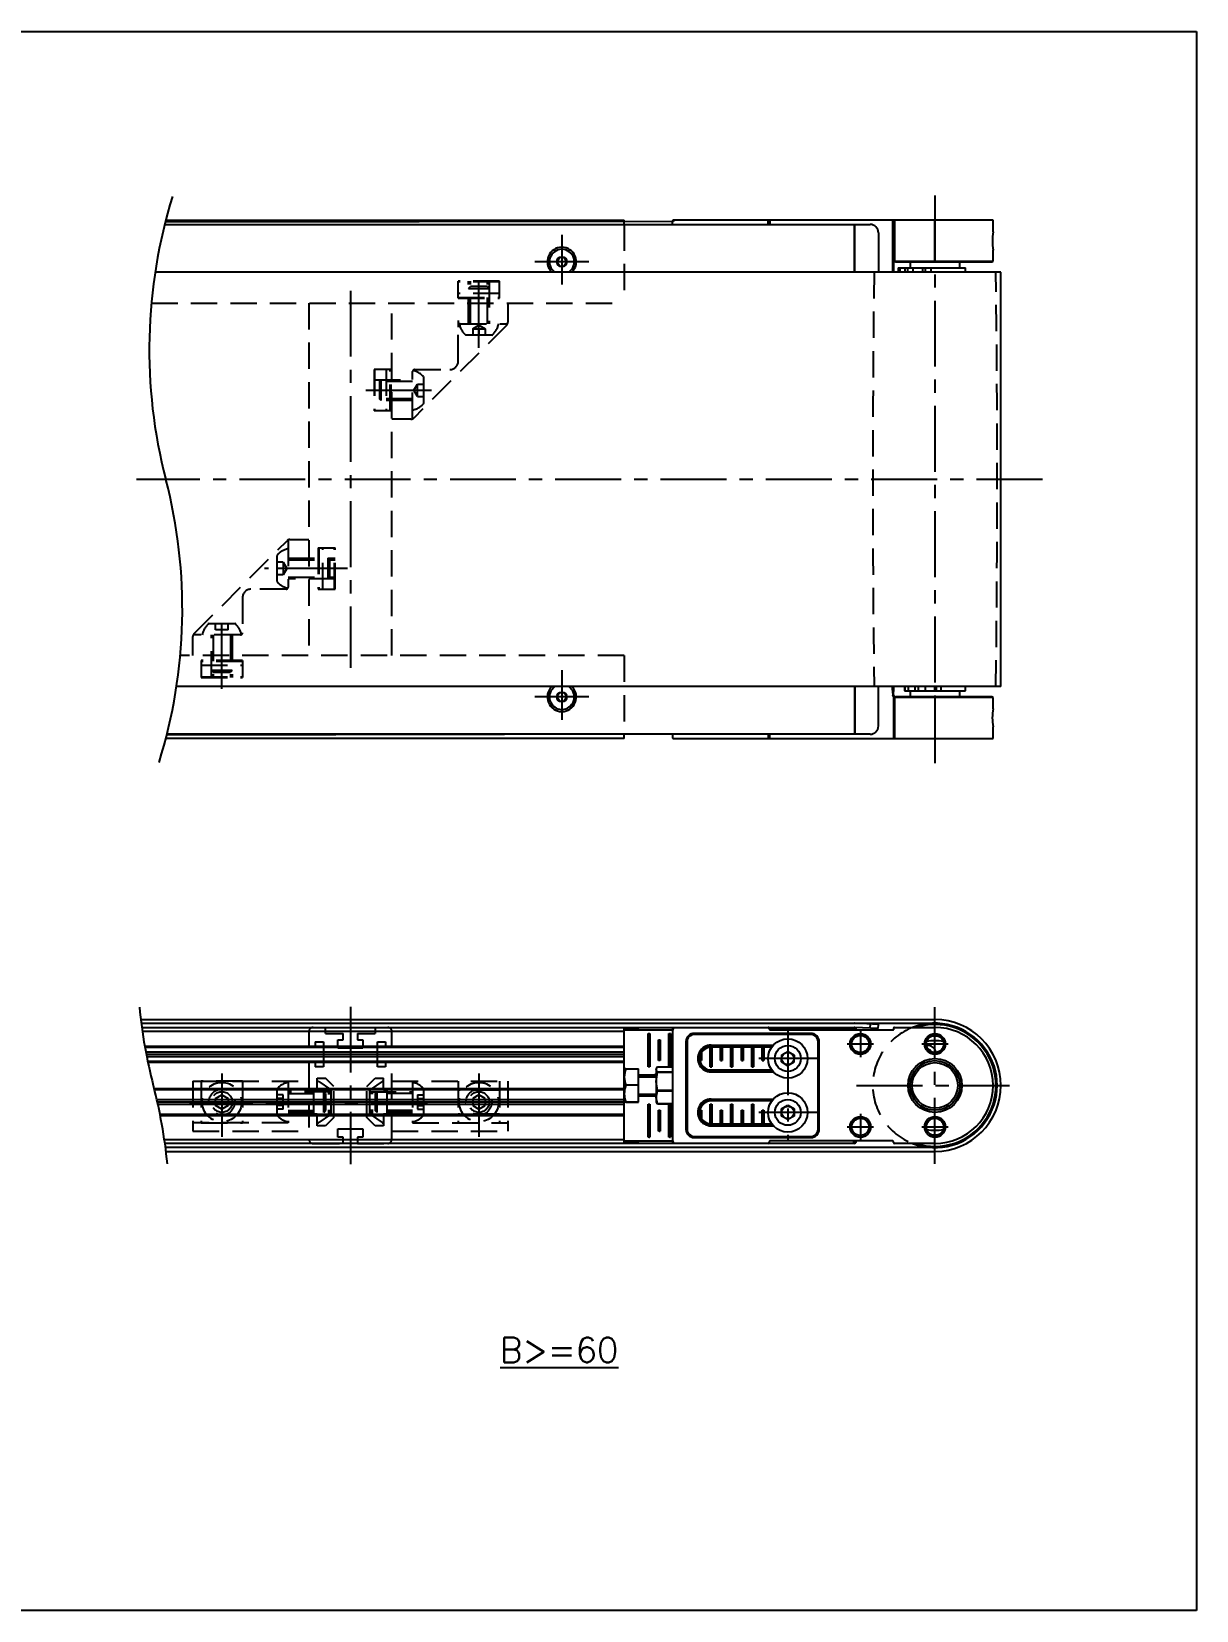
# Model space of a CAD drawing. Extents: x 0 to 1840, y -8 to 967.
# Drawn here: x 1559.2 to 1840.2, y 586.2 to 967 of the extents above; entities that cross this region are included whole.
import ezdxf

# ---------------------------------------------------------------- set-up
doc = ezdxf.new("R2010")
doc.units = 0
doc.header["$LTSCALE"] = 0.5
doc.linetypes.add('CENTER', pattern=[50.8, 31.75, -6.35, 6.35, -6.35])
doc.linetypes.add('DASHED', pattern=[19.05, 12.7, -6.35])
for name, color, linetype in [('MSM_CENTER', 1, 'CENTER'), ('MSM_CONTINUOUS', 7, 'CONTINUOUS'), ('MSM_DASHED', 4, 'DASHED'), ('MSM_NARROW', 5, 'CONTINUOUS'), ('MSM_PART_NUMBER', 7, 'CONTINUOUS')]:
    doc.layers.add(name, color=color, linetype=linetype)
doc.styles.get("Standard").update_dxf_attribs({"font": 'txt.shx', "height": 3, "bigfont": 'bigfont.shx'})

msp = doc.modelspace()

# ---------------------------------------------------------------- linework, layer by layer
at = {"layer": 'MSM_CENTER'}
for p, q in [((1777.11, 927.52), (1777.11, 790.52)), ((1687.11, 918.02), (1687.11, 906.02)), ((1693.61, 911.52), (1680.61, 911.52)), ((1667.11, 890.77), (1667.11, 907.82)), ((1636.11, 904.52), (1636.11, 813.52)), ((1639.81, 880.52), (1656.86, 880.52)), ((1803.01, 859.02), (1584.51, 859.02)), ((1635.43, 837.52), (1615.36, 837.52)), ((1605.11, 808.52), (1605.11, 827.27)), ((1687.11, 813.02), (1687.11, 801.02)), ((1693.61, 806.52), (1680.61, 806.52)), ((1636.11, 731.81), (1636.11, 693.81)), ((1777.11, 693.91), (1777.11, 731.71)), ((1741.61, 726.31), (1741.61, 699.31)), ((1759.11, 725.96), (1759.11, 719.66)), ((1755.96, 722.81), (1762.26, 722.81)), ((1773.96, 722.81), (1780.26, 722.81)), ((1748.61, 719.31), (1734.61, 719.31)), ((1605.11, 715.68), (1605.11, 700.39)), ((1667.11, 715.68), (1667.11, 700.39)), ((1758.21, 712.81), (1795.11, 712.81)), ((1597.31, 708.81), (1612.57, 708.81)), ((1615.7, 708.81), (1654.73, 708.81)), ((1674.92, 708.81), (1659.66, 708.81)), ((1748.61, 706.31), (1734.61, 706.31)), ((1759.11, 705.96), (1759.11, 699.66)), ((1755.96, 702.81), (1762.26, 702.81)), ((1773.96, 702.81), (1780.26, 702.81))]:
    msp.add_line(p, q, dxfattribs=at)
at = {"layer": 'MSM_CONTINUOUS'}
for p, q in [((1591.33, 920.52), (1761.46, 920.52)), ((1714.02, 921.21), (1591.46, 921.04)), ((1591.58, 921.52), (1702.11, 921.52)), ((1702.11, 920.52), (1702.11, 921.52)), ((1713.78, 920.52), (1713.77, 921.21)), ((1736.91, 921.52), (1713.87, 921.52)), ((1791.11, 921.52), (1736.91, 921.52)), ((1736.91, 920.52), (1736.91, 921.52)), ((1737.11, 920.52), (1737.11, 921.52)), ((1737.31, 921.52), (1737.31, 920.52)), ((1757.7, 909.02), (1757.7, 920.52)), ((1757.8, 909.02), (1757.8, 920.52)), ((1763.46, 918.52), (1763.46, 909.02)), ((1766.91, 909.02), (1766.91, 921.52)), ((1767.11, 921.52), (1767.11, 909.02)), ((1767.31, 921.52), (1767.31, 911.56)), ((1777.11, 911.52), (1777.11, 921.52)), ((1791.11, 918.72), (1791.11, 921.52)), ((1791.11, 911.63), (1791.11, 914.35)), ((1686.51, 912.56), (1685.91, 911.52)), ((1685.91, 911.52), (1686.51, 910.48)), ((1687.71, 912.56), (1686.51, 912.56)), ((1686.51, 910.48), (1687.71, 910.48)), ((1688.31, 911.52), (1687.71, 912.56)), ((1687.71, 910.48), (1688.31, 911.52)), ((1767.11, 911.03), (1767.07, 909.02)), ((1767.61, 911.63), (1791.11, 911.63)), ((1767.61, 911.63), (1767.61, 911.52)), ((1767.61, 911.52), (1790.8, 911.52)), ((1771.11, 911.52), (1771.11, 910.02)), ((1783.11, 910.02), (1783.11, 911.52)), ((1793.01, 909.02), (1589.02, 909.02)), ((1768.23, 910.02), (1768.23, 909.02)), ((1768.23, 910.02), (1784.44, 910.02)), ((1768.7, 909.02), (1768.7, 910.02)), ((1769.94, 909.02), (1769.94, 910.02)), ((1770.56, 909.02), (1770.56, 910.02)), ((1771.8, 910.02), (1771.8, 909.02)), ((1774.2, 909.02), (1774.2, 910.02)), ((1774.74, 910.02), (1774.74, 909.02)), ((1776.14, 910.02), (1776.14, 909.02)), ((1784.44, 909.02), (1784.44, 910.02)), ((1793.01, 809.02), (1793.01, 909.02)), ((1793.01, 809.02), (1594.15, 809.02)), ((1686.51, 807.56), (1685.91, 806.52)), ((1687.71, 807.56), (1686.51, 807.56)), ((1688.31, 806.52), (1687.71, 807.56)), ((1757.7, 809.02), (1757.7, 797.52)), ((1757.8, 809.02), (1757.8, 797.52)), ((1763.46, 799.52), (1763.46, 809.02)), ((1766.8, 809.02), (1766.81, 808.48)), ((1766.81, 808.48), (1767.01, 808.49)), ((1766.81, 808.48), (1766.89, 807.66)), ((1766.89, 807.66), (1766.91, 807.01)), ((1766.89, 807.66), (1767.09, 807.66)), ((1767.09, 807.66), (1766.97, 808.49)), ((1767.01, 808.49), (1767, 809.02)), ((1767.07, 809.02), (1767.08, 808.49)), ((1767.11, 807.01), (1767.09, 807.66)), ((1769.79, 809.02), (1769.79, 808.02)), ((1769.79, 808.02), (1784.44, 808.02)), ((1769.83, 809.02), (1769.83, 808.02)), ((1770.75, 808.02), (1770.75, 809.02)), ((1771.11, 808.02), (1771.11, 806.52)), ((1772.35, 808.02), (1772.35, 809.02)), ((1773.15, 808.02), (1773.15, 809.02)), ((1774.75, 809.02), (1774.75, 808.02)), ((1777.04, 808.02), (1777.04, 809.02)), ((1777.38, 809.02), (1777.38, 808.02)), ((1778.55, 809.02), (1778.55, 808.02)), ((1783.11, 806.52), (1783.11, 808.02)), ((1784.44, 808.02), (1784.44, 809.02)), ((1685.91, 806.52), (1686.51, 805.48)), ((1686.51, 805.48), (1687.71, 805.48)), ((1687.71, 805.48), (1688.31, 806.52)), ((1766.91, 807.01), (1767.09, 807.01)), ((1767.11, 806.86), (1767.11, 796.52)), ((1767.31, 806.48), (1767.31, 796.52)), ((1767.31, 806.48), (1767.61, 806.41)), ((1790.8, 806.52), (1767.61, 806.52)), ((1767.61, 806.41), (1767.61, 806.51)), ((1791.11, 806.41), (1767.61, 806.41)), ((1777.11, 806.52), (1777.11, 796.52)), ((1791.11, 803.7), (1791.11, 806.41)), ((1702.11, 796.52), (1591.58, 796.52)), ((1714.01, 797.52), (1591.8, 797.35)), ((1761.47, 797.52), (1591.84, 797.52)), ((1702.11, 796.52), (1702.11, 797.52)), ((1713.78, 797.52), (1713.77, 796.83)), ((1713.87, 796.52), (1791.11, 796.52)), ((1736.91, 797.52), (1736.91, 796.52)), ((1737.11, 796.52), (1737.11, 797.52)), ((1737.31, 796.52), (1737.31, 797.52)), ((1791.11, 796.52), (1791.11, 799.32)), ((1585.55, 728.71), (1777.11, 728.71)), ((1585.66, 727.81), (1777.11, 727.81)), ((1763.46, 727.51), (1757.8, 727.81)), ((1761.46, 727.61), (1761.41, 726.62)), ((1763.4, 726.51), (1763.46, 727.51)), ((1585.8, 726.81), (1714.02, 726.81)), ((1702.11, 725.81), (1585.94, 725.81)), ((1702.11, 698.81), (1702.11, 726.81)), ((1702.12, 726.21), (1702.11, 726.22)), ((1702.12, 726.21), (1713.77, 726.21)), ((1702.61, 726.72), (1702.62, 726.71)), ((1702.62, 726.71), (1704.6, 726.71)), ((1702.62, 726.71), (1702.62, 726.21)), ((1704.6, 726.71), (1704.62, 726.73)), ((1704.6, 726.21), (1704.6, 726.71)), ((1705.11, 726.21), (1705.1, 726.21)), ((1705.11, 726.22), (1705.6, 726.23)), ((1705.11, 726.21), (1705.11, 726.22)), ((1705.6, 726.23), (1705.61, 726.21)), ((1707.91, 717.31), (1707.91, 725.31)), ((1707.91, 725.31), (1708.31, 725.31)), ((1708.11, 725.31), (1708.11, 717.31)), ((1708.31, 725.31), (1708.31, 717.31)), ((1710.41, 718.81), (1710.41, 723.81)), ((1710.41, 723.81), (1710.81, 723.81)), ((1710.61, 723.81), (1710.61, 718.81)), ((1710.81, 723.81), (1710.81, 718.81)), ((1712.91, 717.31), (1712.91, 725.31)), ((1712.91, 725.31), (1713.31, 725.31)), ((1712.91, 725.31), (1713.11, 725.3)), ((1713.31, 725.31), (1713.11, 725.3)), ((1713.11, 725.3), (1713.11, 717.31)), ((1713.31, 725.31), (1713.31, 717.31)), ((1713.77, 726.15), (1713.77, 699.46)), ((1713.87, 699.46), (1713.87, 726.15)), ((1714.15, 726.81), (1757.62, 726.81)), ((1747.18, 725.38), (1719.04, 725.38)), ((1719.04, 725.38), (1719.11, 725.31)), ((1747.12, 725.31), (1719.11, 725.31)), ((1719.11, 725.31), (1719.11, 725.11)), ((1747.12, 725.11), (1719.11, 725.11)), ((1737.07, 726.73), (1757.54, 726.73)), ((1737.11, 726.41), (1737.11, 726.61)), ((1758.03, 726.23), (1737.22, 726.23)), ((1737.31, 726.21), (1767.11, 726.21)), ((1747.18, 725.38), (1747.12, 725.31)), ((1747.12, 725.31), (1747.12, 725.11)), ((1757.54, 726.73), (1757.61, 726.81)), ((1757.54, 726.21), (1757.54, 726.73)), ((1757.7, 726.81), (1757.62, 726.81)), ((1763.4, 726.51), (1757.75, 726.81)), ((1758.11, 726.31), (1758.03, 726.23)), ((1758.11, 726.31), (1758.03, 726.23)), ((1758.03, 726.23), (1758.03, 726.21)), ((1758.11, 726.31), (1758.11, 726.21)), ((1767.01, 726.23), (1767.05, 726.21)), ((1767.11, 726.61), (1767.11, 726.21)), ((1767.31, 726.81), (1777.11, 726.81)), ((1776.48, 724.78), (1777.11, 724.78)), ((1777.11, 724.78), (1777.74, 724.78)), ((1586.51, 722.31), (1702.11, 722.31)), ((1586.57, 722.01), (1702.11, 722.01)), ((1702.11, 720.83), (1586.78, 720.83)), ((1702.11, 720.31), (1586.88, 720.31)), ((1717.04, 723.38), (1717.11, 723.31)), ((1717.04, 723.38), (1717.04, 702.24)), ((1717.11, 723.31), (1717.11, 702.3)), ((1717.11, 723.31), (1717.31, 723.31)), ((1717.31, 723.31), (1717.31, 702.3)), ((1720.41, 718.81), (1720.41, 719.85)), ((1720.61, 720.46), (1720.61, 718.81)), ((1720.81, 720.82), (1720.81, 718.81)), ((1722.91, 717.31), (1722.91, 722.05)), ((1723.11, 722.53), (1723.11, 722.06)), ((1723.11, 722.53), (1738.13, 722.53)), ((1723.11, 722.33), (1737.95, 722.33)), ((1723.11, 722.06), (1723.11, 717.31)), ((1737.74, 722.06), (1723.11, 722.06)), ((1723.31, 722.06), (1723.31, 717.31)), ((1725.41, 718.81), (1725.41, 722.06)), ((1725.61, 722.06), (1725.61, 718.81)), ((1725.81, 722.06), (1725.81, 718.81)), ((1727.91, 717.31), (1727.91, 722.06)), ((1728.11, 722.06), (1728.11, 717.31)), ((1728.31, 722.06), (1728.31, 717.31)), ((1730.41, 718.81), (1730.41, 722.06)), ((1730.61, 722.06), (1730.61, 718.81)), ((1730.81, 722.06), (1730.81, 718.81)), ((1732.91, 717.31), (1732.91, 722.06)), ((1733.11, 722.06), (1733.11, 717.31)), ((1733.31, 722.06), (1733.31, 717.31)), ((1735.41, 718.81), (1735.41, 722.06)), ((1735.61, 722.06), (1735.61, 718.81)), ((1735.81, 722.06), (1735.81, 718.81)), ((1740.09, 718.48), (1740.14, 720.21)), ((1740.14, 720.21), (1741.66, 721.04)), ((1741.66, 721.04), (1743.14, 720.13)), ((1743.14, 720.13), (1743.09, 718.4)), ((1748.92, 723.31), (1749.12, 723.31)), ((1748.92, 702.3), (1748.92, 723.31)), ((1749.18, 723.38), (1749.12, 723.31)), ((1749.12, 702.3), (1749.12, 723.31)), ((1749.18, 702.24), (1749.18, 723.38)), ((1776.15, 721.07), (1776.19, 720.96)), ((1777.43, 720.77), (1777.04, 721.53)), ((1586.99, 719.79), (1702.11, 719.79)), ((1702.11, 718.61), (1587.23, 718.61)), ((1702.11, 718.31), (1587.29, 718.31)), ((1702.17, 716.81), (1702.11, 716.71)), ((1702.53, 716.82), (1702.17, 716.81)), ((1702.17, 716.81), (1702.52, 716.79)), ((1702.53, 716.82), (1705.61, 716.82)), ((1705.61, 708.79), (1705.61, 716.82)), ((1708.31, 717.31), (1707.91, 717.31)), ((1710.21, 717.28), (1709.86, 716.81)), ((1709.86, 716.65), (1710.21, 717.28)), ((1709.86, 716.81), (1709.86, 708.81)), ((1710.21, 716.03), (1709.86, 716.65)), ((1710.21, 717.28), (1713.77, 717.28)), ((1710.81, 718.81), (1710.41, 718.81)), ((1713.31, 717.31), (1712.91, 717.31)), ((1712.91, 717.31), (1713.11, 717.31)), ((1713.11, 717.31), (1713.31, 717.31)), ((1720.81, 718.81), (1720.41, 718.81)), ((1720.41, 718.81), (1720.61, 718.81)), ((1720.61, 718.81), (1720.81, 718.81)), ((1723.31, 717.31), (1722.91, 717.31)), ((1722.91, 717.31), (1723.11, 717.31)), ((1723.11, 717.31), (1723.31, 717.31)), ((1723.11, 716.55), (1737.74, 716.55)), ((1723.11, 716.55), (1723.11, 716.08)), ((1723.11, 716.28), (1737.95, 716.28)), ((1723.11, 716.08), (1738.13, 716.08)), ((1725.81, 718.81), (1725.41, 718.81)), ((1725.41, 718.81), (1725.61, 718.81)), ((1725.61, 718.81), (1725.81, 718.81)), ((1727.91, 717.31), (1728.11, 717.31)), ((1728.31, 717.31), (1727.91, 717.31)), ((1728.11, 717.31), (1728.31, 717.31)), ((1730.81, 718.81), (1730.41, 718.81)), ((1730.41, 718.81), (1730.61, 718.81)), ((1730.61, 718.81), (1730.81, 718.81)), ((1732.91, 717.31), (1733.11, 717.31)), ((1733.31, 717.31), (1732.91, 717.31)), ((1733.11, 717.31), (1733.31, 717.31)), ((1735.81, 718.81), (1735.41, 718.81)), ((1735.41, 718.81), (1735.61, 718.81)), ((1735.61, 718.81), (1735.81, 718.81)), ((1741.57, 717.58), (1740.09, 718.48)), ((1743.09, 718.4), (1741.57, 717.58)), ((1705.61, 712.84), (1702.53, 712.84)), ((1709.86, 715.31), (1705.61, 715.31)), ((1709.37, 715.31), (1709.86, 715.59)), ((1709.86, 713.78), (1710.21, 715.98)), ((1710.21, 711.58), (1709.86, 713.78)), ((1710.21, 716.03), (1710.21, 715.98)), ((1713.77, 716.03), (1710.21, 716.03)), ((1710.21, 715.98), (1713.77, 715.98)), ((1588.76, 712.11), (1702.11, 712.11)), ((1588.84, 711.81), (1702.11, 711.81)), ((1702.11, 709.33), (1589.43, 709.33)), ((1702.11, 708.81), (1589.55, 708.81)), ((1702.11, 708.91), (1702.17, 708.81)), ((1702.17, 708.81), (1702.53, 708.82)), ((1702.53, 708.79), (1702.17, 708.81)), ((1702.53, 708.82), (1705.61, 708.82)), ((1702.53, 708.79), (1705.61, 708.79)), ((1705.61, 710.31), (1709.86, 710.31)), ((1709.86, 710.03), (1709.37, 710.31)), ((1709.86, 709.93), (1710.21, 711.51)), ((1710.21, 708.35), (1709.86, 709.93)), ((1709.86, 708.81), (1710.21, 708.34)), ((1713.77, 711.58), (1710.21, 711.58)), ((1710.21, 711.58), (1710.21, 711.51)), ((1710.21, 711.51), (1713.77, 711.51)), ((1723.11, 709.53), (1723.11, 709.06)), ((1723.11, 709.53), (1738.13, 709.53)), ((1723.11, 709.33), (1737.95, 709.33)), ((1737.74, 709.06), (1723.11, 709.06)), ((1589.67, 708.29), (1702.11, 708.29)), ((1702.11, 705.81), (1590.19, 705.81)), ((1702.11, 705.51), (1590.25, 705.51)), ((1707.91, 708.31), (1708.31, 708.31)), ((1707.91, 700.31), (1707.91, 708.31)), ((1707.91, 708.31), (1708.11, 708.3)), ((1708.11, 708.3), (1708.31, 708.31)), ((1708.11, 708.3), (1708.11, 700.31)), ((1708.31, 708.31), (1708.31, 700.31)), ((1713.77, 708.35), (1710.21, 708.35)), ((1710.21, 708.35), (1710.21, 708.34)), ((1710.21, 708.34), (1713.77, 708.34)), ((1710.41, 706.81), (1710.81, 706.81)), ((1710.41, 701.81), (1710.41, 706.81)), ((1710.41, 706.81), (1710.61, 706.8)), ((1710.61, 706.8), (1710.81, 706.81)), ((1710.61, 706.8), (1710.61, 701.81)), ((1710.81, 706.81), (1710.81, 701.81)), ((1712.91, 708.31), (1713.31, 708.31)), ((1712.91, 700.31), (1712.91, 708.31)), ((1712.91, 708.31), (1713.11, 708.3)), ((1713.11, 708.3), (1713.31, 708.31)), ((1713.11, 708.3), (1713.11, 700.31)), ((1713.31, 708.31), (1713.31, 700.31)), ((1720.41, 705.77), (1720.41, 706.81)), ((1720.41, 706.81), (1720.81, 706.81)), ((1720.41, 706.81), (1720.61, 706.8)), ((1720.61, 706.8), (1720.81, 706.81)), ((1720.61, 706.8), (1720.61, 705.15)), ((1720.81, 706.81), (1720.81, 704.79)), ((1722.91, 708.31), (1723.31, 708.31)), ((1722.91, 703.56), (1722.91, 708.31)), ((1722.91, 708.31), (1723.11, 708.3)), ((1723.11, 708.3), (1723.31, 708.31)), ((1723.11, 708.3), (1723.11, 703.55)), ((1723.31, 708.31), (1723.31, 703.55)), ((1725.41, 706.81), (1725.61, 706.8)), ((1725.41, 703.55), (1725.41, 706.81)), ((1725.41, 706.81), (1725.81, 706.81)), ((1725.61, 706.8), (1725.81, 706.81)), ((1725.61, 706.8), (1725.61, 703.55)), ((1725.81, 706.81), (1725.81, 703.55)), ((1727.91, 708.31), (1728.11, 708.3)), ((1727.91, 708.31), (1728.31, 708.31)), ((1727.91, 703.55), (1727.91, 708.31)), ((1728.11, 708.3), (1728.31, 708.31)), ((1728.11, 708.3), (1728.11, 703.55)), ((1728.31, 708.31), (1728.31, 703.55)), ((1730.41, 703.55), (1730.41, 706.81)), ((1730.41, 706.81), (1730.61, 706.8)), ((1730.41, 706.81), (1730.81, 706.81)), ((1730.61, 706.8), (1730.81, 706.81)), ((1730.61, 706.8), (1730.61, 703.55)), ((1730.81, 706.81), (1730.81, 703.55)), ((1732.91, 708.31), (1733.31, 708.31)), ((1732.91, 703.55), (1732.91, 708.31)), ((1732.91, 708.31), (1733.11, 708.3)), ((1733.11, 708.3), (1733.31, 708.31)), ((1733.11, 708.3), (1733.11, 703.55)), ((1733.31, 708.31), (1733.31, 703.55)), ((1735.41, 706.81), (1735.61, 706.8)), ((1735.41, 703.55), (1735.41, 706.81)), ((1735.41, 706.81), (1735.81, 706.81)), ((1735.61, 706.8), (1735.81, 706.81)), ((1735.61, 706.8), (1735.61, 703.55)), ((1735.81, 706.81), (1735.81, 703.55)), ((1740.11, 707.17), (1741.61, 708.04)), ((1740.11, 705.44), (1740.11, 707.17)), ((1741.61, 704.58), (1740.11, 705.44)), ((1741.61, 708.04), (1743.11, 707.17)), ((1743.11, 705.44), (1741.61, 704.58)), ((1743.11, 707.17), (1743.11, 705.44)), ((1710.81, 701.81), (1710.41, 701.81)), ((1710.61, 701.81), (1710.41, 701.81)), ((1710.61, 701.81), (1710.81, 701.81)), ((1717.04, 702.24), (1717.11, 702.3)), ((1717.11, 702.3), (1717.31, 702.3)), ((1723.11, 703.08), (1723.11, 703.55)), ((1723.11, 703.55), (1737.74, 703.55)), ((1723.11, 703.28), (1737.95, 703.28)), ((1723.11, 703.08), (1738.13, 703.08)), ((1748.92, 702.3), (1749.12, 702.3)), ((1749.18, 702.24), (1749.12, 702.3)), ((1776.48, 700.84), (1777.74, 700.84)), ((1591.23, 699.81), (1702.11, 699.81)), ((1757.61, 698.81), (1591.37, 698.81)), ((1777.11, 697.81), (1591.51, 697.81)), ((1702.11, 699.4), (1702.12, 699.4)), ((1713.77, 699.4), (1702.12, 699.4)), ((1702.62, 698.9), (1702.61, 698.9)), ((1702.62, 699.4), (1702.62, 698.9)), ((1704.6, 698.9), (1702.62, 698.9)), ((1704.6, 698.9), (1704.6, 699.4)), ((1704.62, 698.89), (1704.6, 698.9)), ((1705.1, 699.4), (1705.11, 699.4)), ((1705.11, 699.4), (1705.11, 699.4)), ((1705.11, 699.4), (1705.6, 699.39)), ((1705.61, 699.4), (1705.6, 699.39)), ((1708.31, 700.31), (1707.91, 700.31)), ((1708.11, 700.31), (1707.91, 700.31)), ((1708.11, 700.31), (1708.31, 700.31)), ((1713.31, 700.31), (1712.91, 700.31)), ((1713.11, 700.31), (1712.91, 700.31)), ((1713.11, 700.31), (1713.31, 700.31)), ((1713.77, 699.46), (1713.87, 699.46)), ((1719.04, 700.24), (1719.11, 700.3)), ((1719.04, 700.24), (1747.18, 700.24)), ((1719.11, 700.5), (1747.12, 700.5)), ((1719.11, 700.5), (1719.11, 700.3)), ((1719.11, 700.3), (1747.12, 700.3)), ((1737.11, 699.21), (1737.11, 699.01)), ((1766.91, 699.41), (1737.31, 699.41)), ((1747.12, 700.5), (1747.12, 700.3)), ((1747.12, 700.3), (1747.18, 700.24)), ((1757.54, 698.89), (1757.54, 699.39)), ((1757.54, 699.39), (1758.03, 699.39)), ((1757.61, 698.81), (1757.54, 698.89)), ((1758.03, 699.39), (1758.11, 699.31)), ((1758.11, 699.41), (1758.11, 699.31)), ((1767.11, 699.01), (1767.11, 699.21)), ((1777.11, 698.81), (1767.31, 698.81)), ((1591.62, 696.91), (1777.11, 696.91))]:
    msp.add_line(p, q, dxfattribs=at)
for centre, radius in [((1687.11, 911.52), 1.2), ((1687.11, 806.52), 1.2), ((1741.61, 719.31), 4.75), ((1759.11, 722.81), 2.07), ((1777.11, 722.81), 2.07), ((1741.61, 719.31), 3.13), ((1741.61, 719.31), 1.5), ((1777.11, 712.81), 6.5), ((1777.11, 712.81), 6), ((1777.11, 712.81), 5.5), ((1741.61, 706.31), 4.75), ((1741.61, 706.31), 3.12), ((1741.61, 706.31), 1.5), ((1759.11, 702.81), 2.07), ((1777.11, 702.81), 2.07)]:
    msp.add_circle(centre, radius, dxfattribs=at)
for centre, radius, start, end in [((1714.27, 921.22), 0.5, 143.1175, 181.4553), ((1714.42, 921.22), 0.404, 131.0562, 181.1329), ((1761.46, 918.52), 2, 359.9305, 89.9303), ((1805, 916.52), 14.05, 170.9924, 188.8967), ((1687.11, 911.52), 3.5, 314.4153, 225.5847), ((1687.11, 911.52), 3, 303.5573, 236.4426), ((1767.56, 911.19), 0.45, 84.4293, 186.3128), ((1767.6, 911.02), 0.5, 89.9689, 179.0298), ((1790.8, 912.02), 0.5, 270, 309.3159), ((1687.11, 806.52), 3.5, 134.4153, 45.5847), ((1687.11, 806.52), 3, 123.5573, 56.4427), ((13293.69, 1009.27), 11528.36, 180.997936, 181.001163), ((1767.6, 807.02), 0.7, 180.9961, 225.4244), ((1767.61, 807.02), 0.5, 181, 190.6739), ((1767.6, 807.02), 0.5, 190.6403, 270.035), ((1767.61, 806.88), 0.496, 182.0124, 233.3768), ((1790.8, 806.02), 0.5, 50.6841, 90), ((1804.82, 801.51), 13.88, 170.9316, 189.0668), ((1714.27, 796.82), 0.5, 178.5447, 216.8825), ((1761.46, 799.52), 2, 270.0697, 0.0695), ((1757.7, 725.81), 2, 87, 90), ((1777.11, 712.81), 15, 248.9605, 111.0394), ((1777.11, 712.81), 14.7, 252.2472, 107.7528), ((1777.11, 712.81), 15.9, 270, 90), ((1702.61, 726.22), 0.5, 90.0234, 179.9789), ((1702.62, 726.21), 0.5, 90.0223, 179.9765), ((1704.6, 726.21), 0.5, 0.0235, 89.9777), ((1704.6, 726.22), 0.509, 0.0108, 87.0086), ((1704.68, 725.64), 1.1, 32.8282, 93.2378), ((1714.77, 726.15), 1, 138.9892, 179.9859), ((1714.77, 726.15), 0.895, 133.0624, 180.1301), ((1719.04, 723.38), 2, 89.9966, 180.0032), ((1719.04, 723.38), 2, 89.9964, 180.0036), ((1719.11, 723.31), 2, 90.0001, 179.9996), ((1719.11, 723.31), 1.8, 89.9956, 180.0042), ((1736.91, 726.61), 0.2, 0, 90), ((1737.31, 726.41), 0.2, 180, 270), ((1747.12, 723.31), 2, 0.0006, 89.9997), ((1747.12, 723.31), 1.8, 359.9958, 90.0044), ((1747.18, 723.38), 2, 359.9964, 90.0036), ((1747.18, 723.38), 2, 359.9968, 90.0034), ((1757.53, 726.23), 0.5, 0.0201, 89.9811), ((1757.61, 726.31), 0.5, 0.0037, 88.9134), ((1757.7, 725.81), 1, 87, 90), ((1766.91, 726.41), 0.205, 280.3588, 359.4522), ((1767.31, 726.61), 0.2, 90, 180), ((1777.11, 654.06), 70.66, 89.362, 90.638), ((1777.11, 712.81), 14, 270, 90), ((1723.11, 719.31), 3.23, 89.9998, 270.0002), ((1723.11, 719.31), 3.03, 90, 270), ((1723.11, 719.31), 2.75, 90, 270), ((1775.53, 720.75), 1.7, 27.435, 104.9479), ((1777.11, 712.81), 10.8, 79.4774, 100.5226), ((1775.48, 720.72), 0.75, 27.435, 85.8742), ((1707.93, 714.83), 5.75, 159.7297, 200.2703), ((1708.08, 710.82), 5.91, 160.0003, 199.9997), ((1723.11, 706.31), 3.23, 89.9998, 270.0002), ((1723.11, 706.31), 3.03, 90, 270), ((1723.11, 706.31), 2.75, 90, 270), ((1719.04, 702.24), 2, 179.9968, 270.0034), ((1719.04, 702.24), 2, 179.9964, 270.0036), ((1719.04, 702.24), 2, 179.9964, 270.0036), ((1719.11, 702.3), 2, 180.0004, 269.9999), ((1719.11, 702.3), 1.8, 179.9958, 270.0044), ((1747.12, 702.3), 2, 270.0001, 359.9996), ((1747.12, 702.3), 1.8, 269.9956, 0.0042), ((1747.18, 702.24), 2, 269.9964, 0.0036), ((1747.18, 702.24), 2, 269.9966, 0.0032), ((1777.11, 712.81), 10.8, 259.4774, 280.5226), ((1777.11, 771.56), 70.66, 269.362, 270.638), ((1702.61, 699.4), 0.5, 180.0211, 269.9766), ((1702.62, 699.4), 0.5, 180.0235, 269.9777), ((1704.6, 699.4), 0.5, 270.0223, 359.9765), ((1704.57, 699.42), 0.535, 275.5655, 357.4152), ((1704.75, 699.85), 0.97, 262.3227, 331.6113), ((1714.77, 699.46), 1, 180.0141, 221.0108), ((1714.77, 699.46), 0.895, 179.8732, 226.9343), ((1736.91, 699.01), 0.2, 270, 0), ((1737.31, 699.21), 0.2, 90, 180), ((1757.53, 699.39), 0.5, 270.0189, 359.9799), ((1757.61, 699.31), 0.5, 269.9972, 0.0017), ((1766.91, 699.21), 0.2, 0, 90), ((1767.31, 699.01), 0.2, 180, 270)]:
    msp.add_arc(centre, radius, start, end, dxfattribs=at)
at = {"layer": 'MSM_DASHED'}
for p, q in [((1702.11, 920.52), (1702.11, 901.52)), ((1672.11, 906.82), (1662.11, 906.82)), ((1662.11, 902.72), (1662.11, 906.82)), ((1672.11, 906.69), (1662.11, 906.69)), ((1664.61, 896.52), (1664.61, 906.82)), ((1665.05, 896.52), (1665.05, 906.82)), ((1669.18, 896.52), (1669.18, 906.82)), ((1669.61, 906.82), (1669.61, 896.52)), ((1672.11, 902.72), (1672.11, 906.82)), ((1672.11, 903.88), (1662.11, 903.88)), ((1662.11, 902.92), (1672.11, 902.92)), ((1662.11, 902.72), (1672.11, 902.72)), ((1664.61, 905.09), (1665.05, 905.52)), ((1664.61, 905.09), (1669.61, 905.09)), ((1669.18, 905.52), (1665.05, 905.52)), ((1669.18, 905.52), (1669.61, 905.09)), ((1588.11, 901.52), (1702.11, 901.52)), ((1626.11, 901.52), (1626.11, 816.52)), ((1646.11, 816.52), (1646.11, 901.52)), ((1674.11, 901.52), (1674.11, 896.94)), ((1673.82, 896.23), (1651.41, 873.81)), ((1662.11, 897.33), (1662.11, 895.77)), ((1662.11, 887.52), (1662.11, 896.02)), ((1662.61, 896.52), (1674.02, 896.52)), ((1665.61, 895.33), (1667.11, 896.2)), ((1665.61, 895.33), (1665.61, 893.77)), ((1665.61, 895.33), (1668.61, 895.33)), ((1667.11, 896.2), (1668.61, 895.33)), ((1667.11, 895.33), (1667.11, 893.77)), ((1668.61, 895.33), (1668.61, 893.77)), ((1670.24, 893.77), (1663.99, 893.77)), ((1641.81, 885.52), (1641.81, 875.52)), ((1645.91, 885.52), (1641.81, 885.52)), ((1641.94, 885.52), (1641.94, 875.52)), ((1644.75, 885.52), (1644.75, 875.52)), ((1645.71, 875.52), (1645.71, 885.52)), ((1645.91, 875.52), (1645.91, 885.52)), ((1651.11, 873.61), (1651.11, 885.02)), ((1651.61, 885.52), (1660.11, 885.52)), ((1653.86, 877.4), (1653.86, 883.65)), ((1641.81, 883.02), (1651.11, 883.02)), ((1651.11, 882.59), (1641.81, 882.59)), ((1643.11, 882.59), (1643.55, 883.02)), ((1643.11, 882.59), (1643.11, 878.45)), ((1643.55, 878.02), (1643.55, 883.02)), ((1651.44, 880.52), (1652.3, 882.02)), ((1652.3, 879.02), (1651.44, 880.52)), ((1652.3, 882.02), (1653.86, 882.02)), ((1652.3, 879.02), (1652.3, 882.02)), ((1652.3, 880.52), (1653.86, 880.52)), ((1651.11, 878.45), (1641.81, 878.45)), ((1651.11, 878.02), (1641.81, 878.02)), ((1643.55, 878.02), (1643.11, 878.45)), ((1652.3, 879.02), (1653.86, 879.02)), ((1645.91, 875.52), (1641.81, 875.52)), ((1650.7, 873.52), (1646.11, 873.52)), ((1598.41, 821.81), (1620.82, 844.23)), ((1621.11, 844.43), (1621.11, 833.02)), ((1621.53, 844.52), (1626.11, 844.52)), ((1628.31, 842.52), (1628.31, 832.52)), ((1628.31, 842.52), (1632.41, 842.52)), ((1628.51, 842.52), (1628.51, 832.52)), ((1629.47, 832.52), (1629.47, 842.52)), ((1632.29, 832.52), (1632.29, 842.52)), ((1632.41, 832.52), (1632.41, 842.52)), ((1618.36, 840.65), (1618.36, 834.4)), ((1619.92, 839.02), (1618.36, 839.02)), ((1619.92, 839.02), (1620.79, 837.52)), ((1619.92, 839.02), (1619.92, 836.02)), ((1621.11, 840.02), (1632.41, 840.02)), ((1621.11, 839.59), (1632.41, 839.59)), ((1630.68, 840.02), (1630.68, 835.02)), ((1630.68, 840.02), (1631.11, 839.59)), ((1631.11, 835.45), (1631.11, 839.59)), ((1619.92, 837.52), (1618.36, 837.52)), ((1619.92, 836.02), (1618.36, 836.02)), ((1620.79, 837.52), (1619.92, 836.02)), ((1621.11, 835.45), (1632.41, 835.45)), ((1632.41, 835.02), (1621.11, 835.02)), ((1631.11, 835.45), (1630.68, 835.02)), ((1610.11, 830.52), (1610.11, 822.02)), ((1620.61, 832.52), (1612.11, 832.52)), ((1628.31, 832.52), (1632.41, 832.52)), ((1601.99, 824.27), (1608.24, 824.27)), ((1603.61, 822.71), (1603.61, 824.27)), ((1606.61, 822.71), (1603.61, 822.71)), ((1605.11, 822.71), (1605.11, 824.27)), ((1606.61, 822.71), (1606.61, 824.27)), ((1598.11, 816.52), (1598.11, 821.11)), ((1609.61, 821.52), (1598.2, 821.52)), ((1602.61, 811.22), (1602.61, 821.52)), ((1603.05, 821.52), (1603.05, 811.22)), ((1607.18, 821.52), (1607.18, 811.22)), ((1607.61, 821.52), (1607.61, 811.22)), ((1702.11, 816.52), (1595.06, 816.52)), ((1610.11, 815.32), (1600.11, 815.32)), ((1600.11, 815.32), (1600.11, 811.22)), ((1610.11, 815.12), (1600.11, 815.12)), ((1610.11, 815.32), (1610.11, 811.22)), ((1702.11, 816.52), (1702.11, 797.52)), ((1600.11, 814.16), (1610.11, 814.16)), ((1600.11, 811.35), (1610.11, 811.35)), ((1607.61, 812.95), (1602.61, 812.95)), ((1603.05, 812.52), (1602.61, 812.95)), ((1603.05, 812.52), (1607.18, 812.52)), ((1607.61, 812.95), (1607.18, 812.52)), ((1600.11, 811.22), (1610.11, 811.22)), ((1626.11, 725.81), (1626.11, 722.06)), ((1627.11, 726.81), (1630.11, 726.81)), ((1630.11, 725.31), (1630.11, 726.81)), ((1630.11, 725.31), (1634.36, 725.31)), ((1633.11, 723.81), (1634.36, 723.81)), ((1633.11, 721.81), (1633.11, 723.81)), ((1634.36, 723.81), (1634.36, 725.31)), ((1637.86, 725.31), (1637.86, 723.81)), ((1637.86, 725.31), (1642.11, 725.31)), ((1637.86, 723.81), (1639.11, 723.81)), ((1639.11, 723.81), (1639.11, 721.81)), ((1642.11, 726.81), (1642.11, 725.31)), ((1642.11, 726.81), (1645.11, 726.81)), ((1646.11, 722.06), (1646.11, 725.81)), ((1627.61, 722.06), (1626.11, 722.06)), ((1627.61, 723.31), (1629.61, 723.31)), ((1627.61, 723.31), (1627.61, 722.06)), ((1629.61, 723.31), (1629.61, 717.31)), ((1639.11, 721.81), (1633.11, 721.81)), ((1642.61, 723.31), (1644.61, 723.31)), ((1642.61, 717.31), (1642.61, 723.31)), ((1644.61, 723.31), (1644.61, 722.06)), ((1644.61, 722.06), (1646.11, 722.06)), ((1626.11, 718.56), (1627.61, 718.56)), ((1626.11, 718.56), (1626.11, 699.81)), ((1627.61, 718.56), (1627.61, 717.31)), ((1629.61, 717.31), (1627.61, 717.31)), ((1644.61, 717.31), (1642.61, 717.31)), ((1644.61, 718.56), (1644.61, 717.31)), ((1646.11, 718.56), (1644.61, 718.56)), ((1646.11, 699.81), (1646.11, 718.56)), ((1598.11, 713.81), (1626.11, 713.81)), ((1598.11, 713.81), (1598.11, 701.81)), ((1610.11, 713.81), (1600.11, 713.81)), ((1600.11, 713.81), (1600.11, 703.81)), ((1610.11, 713.81), (1610.11, 703.81)), ((1621.11, 713.81), (1621.11, 703.81)), ((1628.11, 714.56), (1630.11, 714.56)), ((1628.11, 711.71), (1628.11, 714.56)), ((1628.47, 713.77), (1631.29, 711.8)), ((1632.11, 712.56), (1630.11, 714.56)), ((1632.11, 705.06), (1632.11, 712.56)), ((1640.11, 712.56), (1642.11, 714.56)), ((1640.11, 705.06), (1640.11, 712.56)), ((1643.75, 713.77), (1640.94, 711.8)), ((1642.11, 714.56), (1644.11, 714.56)), ((1644.11, 711.71), (1644.11, 714.56)), ((1646.11, 713.81), (1674.11, 713.81)), ((1651.11, 713.81), (1651.11, 703.81)), ((1662.11, 713.81), (1662.11, 703.81)), ((1672.11, 713.81), (1672.11, 703.81)), ((1674.11, 713.81), (1674.11, 701.81)), ((1603.61, 709.67), (1605.11, 710.54)), ((1603.61, 707.94), (1603.61, 709.67)), ((1605.11, 710.54), (1606.61, 709.67)), ((1606.61, 709.67), (1606.61, 707.94)), ((1618.36, 711.93), (1618.36, 705.68)), ((1619.92, 710.54), (1618.36, 710.54)), ((1619.92, 709.67), (1618.36, 709.67)), ((1619.92, 707.08), (1619.92, 710.54)), ((1631.41, 711.31), (1621.11, 711.31)), ((1621.11, 710.88), (1631.41, 710.88)), ((1626.11, 711.81), (1628.11, 711.81)), ((1627.31, 706.11), (1627.31, 711.51)), ((1627.51, 711.71), (1628.11, 711.71)), ((1629.68, 706.31), (1629.68, 711.31)), ((1630.11, 710.88), (1629.68, 711.31)), ((1630.11, 710.88), (1630.11, 706.74)), ((1631.41, 711.55), (1631.41, 706.06)), ((1640.81, 706.06), (1640.81, 711.55)), ((1640.81, 711.31), (1651.11, 711.31)), ((1651.11, 710.88), (1640.81, 710.88)), ((1642.11, 710.88), (1642.55, 711.31)), ((1642.11, 710.88), (1642.11, 706.74)), ((1642.55, 706.31), (1642.55, 711.31)), ((1644.11, 711.71), (1644.71, 711.71)), ((1644.91, 711.51), (1644.91, 706.11)), ((1652.3, 710.54), (1653.86, 710.54)), ((1652.3, 710.54), (1652.3, 707.08)), ((1652.3, 709.67), (1653.86, 709.67)), ((1653.86, 705.68), (1653.86, 711.93)), ((1672.11, 711.71), (1662.11, 711.71)), ((1667.11, 710.54), (1665.61, 709.67)), ((1665.61, 709.67), (1665.61, 707.94)), ((1668.61, 709.67), (1667.11, 710.54)), ((1668.61, 709.67), (1668.61, 707.94)), ((1605.11, 707.08), (1603.61, 707.94)), ((1606.61, 707.94), (1605.11, 707.08)), ((1619.92, 707.94), (1618.36, 707.94)), ((1619.92, 707.08), (1618.36, 707.08)), ((1621.11, 706.74), (1631.41, 706.74)), ((1621.11, 706.31), (1631.41, 706.31)), ((1626.11, 705.81), (1628.11, 705.81)), ((1628.11, 705.91), (1627.51, 705.91)), ((1628.11, 703.06), (1628.11, 705.91)), ((1631.29, 705.82), (1628.47, 703.85)), ((1629.68, 706.31), (1630.11, 706.74)), ((1632.11, 705.06), (1630.11, 703.06)), ((1642.11, 703.06), (1640.11, 705.06)), ((1651.11, 706.74), (1640.81, 706.74)), ((1651.11, 706.31), (1640.81, 706.31)), ((1640.94, 705.82), (1643.75, 703.85)), ((1642.55, 706.31), (1642.11, 706.74)), ((1644.11, 705.91), (1644.11, 703.06)), ((1644.71, 705.91), (1644.11, 705.91)), ((1652.3, 707.94), (1653.86, 707.94)), ((1652.3, 707.08), (1653.86, 707.08)), ((1672.11, 705.91), (1662.11, 705.91)), ((1665.61, 707.94), (1667.11, 707.08)), ((1667.11, 707.08), (1668.61, 707.94)), ((1621.11, 703.81), (1598.11, 703.81)), ((1598.11, 701.81), (1626.11, 701.81)), ((1600.11, 703.81), (1610.11, 703.81)), ((1630.11, 703.06), (1628.11, 703.06)), ((1633.11, 702.31), (1639.11, 702.31)), ((1633.11, 700.31), (1633.11, 702.31)), ((1639.11, 702.31), (1639.11, 700.31)), ((1644.11, 703.06), (1642.11, 703.06)), ((1646.11, 701.81), (1674.11, 701.81)), ((1651.11, 703.81), (1674.11, 703.81)), ((1627.11, 698.81), (1634.36, 698.81)), ((1634.36, 700.31), (1633.11, 700.31)), ((1634.36, 698.81), (1634.36, 700.31)), ((1637.86, 700.31), (1637.86, 698.81)), ((1639.11, 700.31), (1637.86, 700.31)), ((1637.86, 698.81), (1645.11, 698.81))]:
    msp.add_line(p, q, dxfattribs=at)
for centre, radius in [((1605.11, 708.81), 4.75), ((1667.11, 708.81), 4.75), ((1605.11, 708.81), 3.13), ((1605.11, 708.81), 2.5), ((1667.11, 708.81), 3.12), ((1667.11, 708.81), 2.5)]:
    msp.add_circle(centre, radius, dxfattribs=at)
for centre, radius, start, end in [((5928.93, 859.02), 4166.82, 179.31246, 180.68754), ((-2374.7, 859.02), 4166.82, 359.31246, 0.68754), ((1662.61, 896.02), 0.5, 90, 180), ((1667.03, 897.42), 4.75, 191.6126, 230.2269), ((1667.2, 897.42), 4.75, 309.7731, 349.0684), ((1673.11, 896.94), 1, 315, 0), ((1660.11, 887.52), 2, 270, 0), ((1651.61, 885.02), 0.5, 90, 180), ((1650.21, 880.61), 4.75, 39.7731, 78.3763), ((1650.21, 880.43), 4.75, 280.9316, 320.2269), ((1650.7, 874.52), 1, 270, 315), ((1622.01, 837.61), 4.75, 100.9316, 140.2269), ((1621.53, 843.52), 1, 90, 135), ((1622.01, 837.43), 4.75, 219.7731, 258.3763), ((1612.11, 830.52), 2, 90, 180), ((1620.61, 833.02), 0.5, 270, 0), ((1605.03, 820.62), 4.75, 129.7731, 169.0684), ((1605.2, 820.62), 4.75, 11.6126, 50.2269), ((1599.11, 821.11), 1, 135, 180), ((1609.61, 822.02), 0.5, 270, 0), ((1627.11, 725.81), 1, 90, 180), ((1645.11, 725.81), 1, 0, 90), ((1777.11, 712.81), 15, 111.0395, 248.9605), ((1622.01, 708.89), 4.75, 100.9316, 140.2269), ((1628.34, 713.58), 0.228, 55.0081, 179.9998), ((1643.89, 713.58), 0.228, 0.0002, 124.9919), ((1650.21, 708.89), 4.75, 39.7731, 79.0684), ((1627.51, 711.51), 0.2, 90, 180), ((1631.11, 711.55), 0.3, 360, 55.008), ((1641.11, 711.55), 0.3, 124.992, 180), ((1644.71, 711.51), 0.2, 0, 90), ((1622.01, 708.72), 4.75, 219.7731, 259.0684), ((1627.51, 706.11), 0.2, 180, 270), ((1631.11, 706.06), 0.3, 304.992, 0), ((1641.11, 706.06), 0.3, 180, 235.008), ((1644.71, 706.11), 0.2, 270, 0), ((1650.21, 708.72), 4.75, 280.9316, 320.2269), ((1628.34, 704.04), 0.228, 180.0002, 304.9919), ((1643.89, 704.04), 0.228, 235.0081, 359.9998), ((1627.11, 699.81), 1, 180, 270), ((1645.11, 699.81), 1, 270, 0)]:
    msp.add_arc(centre, radius, start, end, dxfattribs=at)
at = {"layer": 'MSM_NARROW'}
for p, q in [((1250.53, 967.04), (1840.17, 967.04)), ((1840.17, 967.04), (1840.17, 586.17)), ((1705.61, 714.88), (1709.86, 714.88)), ((1705.61, 710.74), (1709.86, 710.74)), ((1840.17, 586.17), (1250.53, 586.17))]:
    msp.add_line(p, q, dxfattribs=at)
for centre in [(1759.11, 722.81), (1777.11, 722.81), (1759.11, 702.81), (1777.11, 702.81)]:
    msp.add_circle(centre, 2.5, dxfattribs=at)
for centre, start, end in [((1712.04, 890.27), 162.6942, 194.5434), ((1471.13, 827.77), 342.6942, 14.5434), ((1709.04, 744.06), 185.7041, 194.5434), ((1468.13, 681.56), 5.7041, 14.5434)]:
    msp.add_arc(centre, 124.45, start, end, dxfattribs=at)

# ---------------------------------------------------------------- texts
at = {"layer": 'MSM_PART_NUMBER'}
msp.add_text('%%UB>=60', height=6, dxfattribs=at).set_placement((1672.2, 645.99))

doc.saveas('drawing.dxf')
